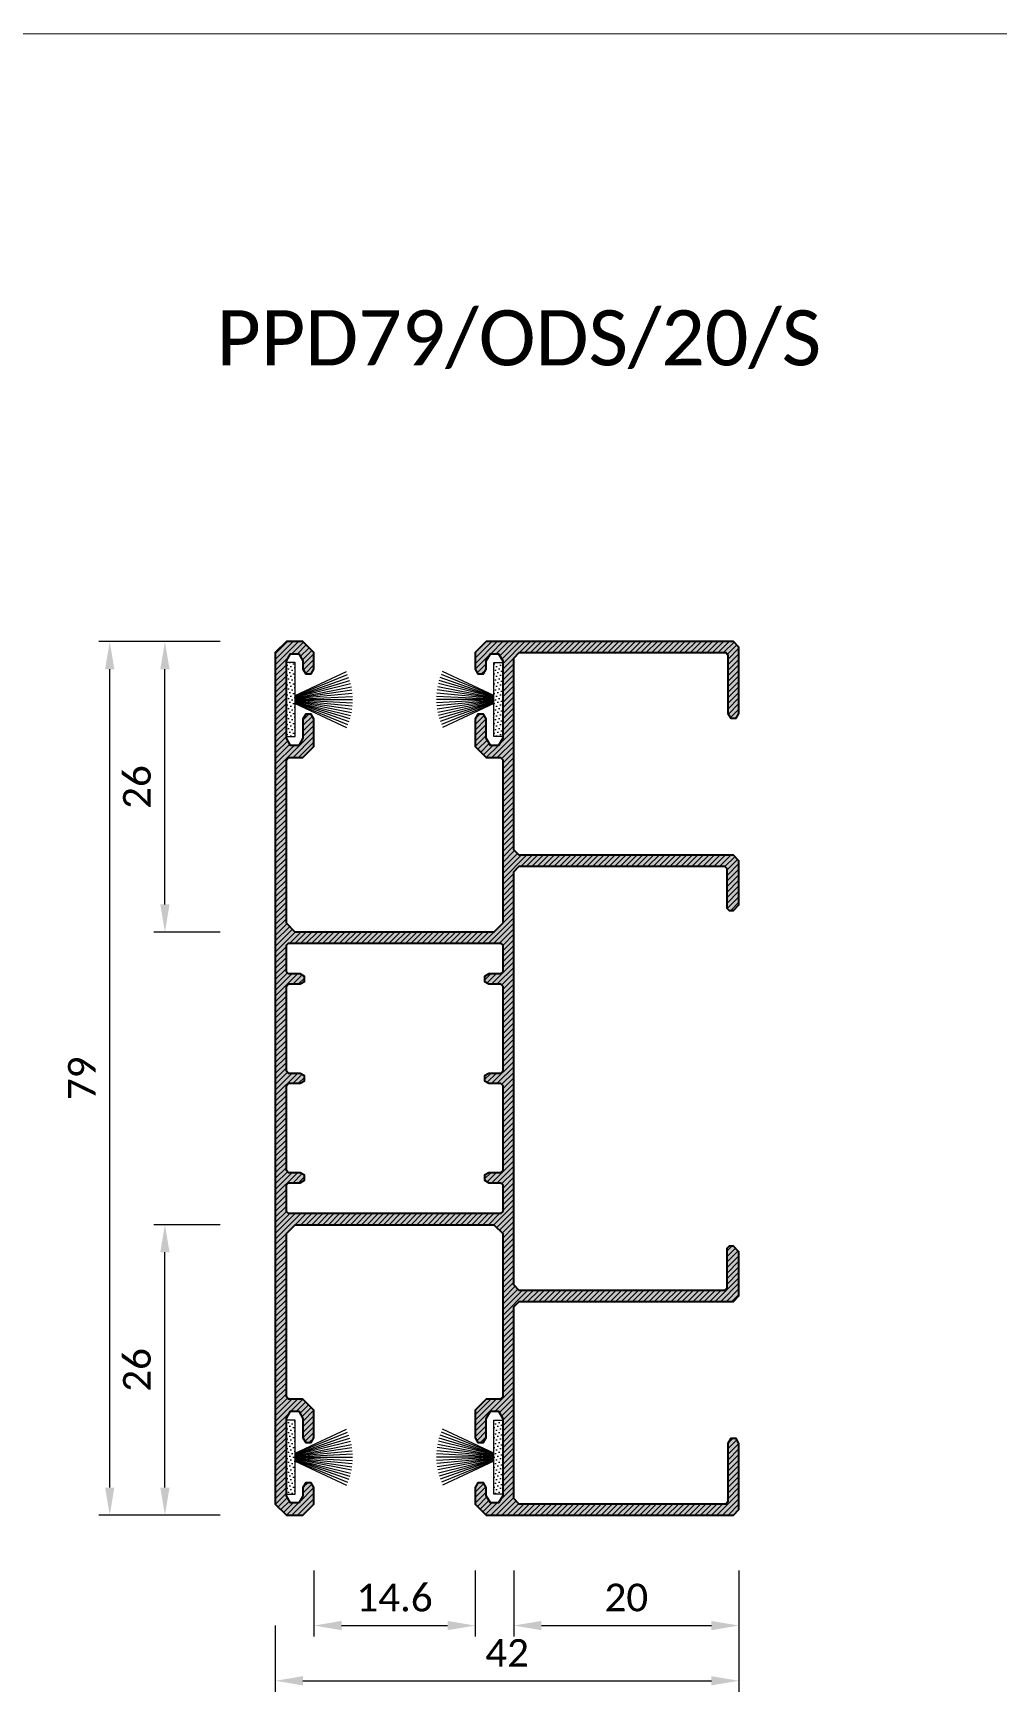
# Model space of a CAD drawing. Header units: millimetres. Extents: x 0 to 7790, y 0 to 17467.
# Drawn here: x 352.1 to 439.4, y 15020.6 to 15170.8 of the extents above; entities that cross this region are included whole.
import ezdxf

# ---------------------------------------------------------------- set-up
doc = ezdxf.new("R2010")
doc.units = ezdxf.units.MM
doc.header["$PDMODE"] = 35
doc.layers.get('0').update_dxf_attribs({"lineweight": 15})
for name, color, linetype, lineweight in [('_MB_kreskowanie_profile_0.09', 7, 'Continuous', 9), ('_MB_kreskowanie_uszczelki_0.09', 252, 'Continuous', 9), ('_MB_profile_0.25', 7, 'Continuous', 25), ('_MB_ramka_0.15', 124, 'Continuous', 15), ('_MB_solid', 7, 'Continuous', 9), ('_MB_tekst_0.25', 40, 'Continuous', 25), ('_MB_uszczelki_0.15', 140, 'Continuous', 15), ('_MB_wymiar_detal_0.09', 94, 'Continuous', 9)]:
    doc.layers.add(name, color=color, linetype=linetype, lineweight=lineweight)
doc.styles.add('_MB_Calibri_Light_2.5', font='calibril.ttf', dxfattribs={"height": 2.5})
doc.dimstyles.new('_MB_detal', dxfattribs={"dimscale": 10, "dimtxt": 2.5, "dimasz": 2.5, "dimexe": 1, "dimexo": 1, "dimgap": 1.25, "dimtad": 1, "dimdsep": 46, "dimtxsty": '_MB_Calibri_Light_2.5', "dimcen": -2.5, "dimclrd": 256, "dimclre": 256, "dimclrt": 40, "dimazin": 0, "dimtfac": 0.2, "dimtmove": 1, "dimatfit": 1, "dimfxl": 5, "dimfxlon": 1, "dimtolj": 1, "dimlwd": -1, "dimlwe": -1, "dimarcsym": 0})

# ---------------------------------------------------------------- blocks, each defined once
blk = doc.blocks.new('*D510')
at = {"layer": '_MB_wymiar_detal_0.09', "transparency": 16777216}
for p, q in [((364.07, 15115.68), (358.07, 15115.68)), ((359.07, 15039.08), (359.07, 15113.18)), ((364.07, 15036.58), (358.07, 15036.58))]:
    blk.add_line(p, q, dxfattribs=at)
for points in [[(358.65, 15113.18), (359.49, 15113.18), (359.07, 15115.68)], [(358.65, 15039.08), (359.49, 15039.08), (359.07, 15036.58)]]:
    blk.add_solid(points, dxfattribs=at)
at = {"layer": 'Defpoints', "color": 0, "transparency": 16777216}
for p in [(359.07, 15115.68), (375.07, 15115.68), (375.07, 15036.58)]:
    blk.add_point(p, dxfattribs=at)
at = {"layer": '_MB_wymiar_detal_0.09', "color": 40, "transparency": 16777216, "insert": (356.54, 15076.13), "char_height": 2.5, "attachment_point": 5, "rotation": 90, "style": '_MB_Calibri_Light_2.5'}
blk.add_mtext('79', dxfattribs=at)
blk = doc.blocks.new('*D511')
at = {"layer": '_MB_wymiar_detal_0.09', "transparency": 16777216}
for p, q in [((377.57, 15031.58), (377.57, 15025.58)), ((392.17, 15031.58), (392.17, 15025.58)), ((380.07, 15026.58), (389.67, 15026.58))]:
    blk.add_line(p, q, dxfattribs=at)
for points in [[(380.07, 15027), (380.07, 15026.16), (377.57, 15026.58)], [(389.67, 15027), (389.67, 15026.16), (392.17, 15026.58)]]:
    blk.add_solid(points, dxfattribs=at)
at = {"layer": 'Defpoints', "color": 0, "transparency": 16777216}
for p in [(377.57, 15037.58), (392.17, 15037.58), (392.17, 15026.58)]:
    blk.add_point(p, dxfattribs=at)
at = {"layer": '_MB_wymiar_detal_0.09', "color": 40, "transparency": 16777216, "insert": (384.87, 15029.1), "char_height": 2.5, "attachment_point": 5, "style": '_MB_Calibri_Light_2.5'}
blk.add_mtext('14.6', dxfattribs=at)
blk = doc.blocks.new('*D512')
at = {"layer": '_MB_wymiar_detal_0.09', "transparency": 16777216}
for p, q in [((374.07, 15026.58), (374.07, 15020.58)), ((416.07, 15026.58), (416.07, 15020.58)), ((376.57, 15021.58), (413.57, 15021.58))]:
    blk.add_line(p, q, dxfattribs=at)
for points in [[(376.57, 15022), (376.57, 15021.16), (374.07, 15021.58)], [(413.57, 15022), (413.57, 15021.16), (416.07, 15021.58)]]:
    blk.add_solid(points, dxfattribs=at)
at = {"layer": 'Defpoints', "color": 0, "transparency": 16777216}
for p in [(374.07, 15037.58), (416.07, 15037.08), (416.07, 15021.58)]:
    blk.add_point(p, dxfattribs=at)
at = {"layer": '_MB_wymiar_detal_0.09', "color": 40, "transparency": 16777216, "insert": (395.07, 15024.1), "char_height": 2.5, "attachment_point": 5, "style": '_MB_Calibri_Light_2.5'}
blk.add_mtext('42', dxfattribs=at)
blk = doc.blocks.new('*D513')
at = {"layer": '_MB_wymiar_detal_0.09', "transparency": 16777216}
for p, q in [((395.67, 15031.58), (395.67, 15025.58)), ((416.07, 15031.58), (416.07, 15025.58)), ((398.17, 15026.58), (413.57, 15026.58))]:
    blk.add_line(p, q, dxfattribs=at)
for points in [[(398.17, 15027), (398.17, 15026.16), (395.67, 15026.58)], [(413.57, 15027), (413.57, 15026.16), (416.07, 15026.58)]]:
    blk.add_solid(points, dxfattribs=at)
at = {"layer": 'Defpoints', "color": 0, "transparency": 16777216}
for p in [(395.67, 15038.57), (416.07, 15037.78), (416.07, 15026.58)]:
    blk.add_point(p, dxfattribs=at)
at = {"layer": '_MB_wymiar_detal_0.09', "color": 40, "transparency": 16777216, "insert": (405.87, 15029.11), "char_height": 2.5, "attachment_point": 5, "style": '_MB_Calibri_Light_2.5'}
blk.add_mtext('20', dxfattribs=at)
blk = doc.blocks.new('*D514')
at = {"layer": '_MB_wymiar_detal_0.09', "transparency": 16777216}
for p, q in [((369.07, 15115.68), (363.07, 15115.68)), ((364.07, 15091.88), (364.07, 15113.18)), ((369.07, 15089.38), (363.07, 15089.38))]:
    blk.add_line(p, q, dxfattribs=at)
for points in [[(363.65, 15113.18), (364.49, 15113.18), (364.07, 15115.68)], [(363.65, 15091.88), (364.49, 15091.88), (364.07, 15089.38)]]:
    blk.add_solid(points, dxfattribs=at)
at = {"layer": 'Defpoints', "color": 0, "transparency": 16777216}
for p in [(364.07, 15115.68), (375.52, 15115.68), (376.12, 15089.38)]:
    blk.add_point(p, dxfattribs=at)
at = {"layer": '_MB_wymiar_detal_0.09', "color": 40, "transparency": 16777216, "insert": (361.54, 15102.51), "char_height": 2.5, "attachment_point": 5, "rotation": 90, "style": '_MB_Calibri_Light_2.5'}
blk.add_mtext('26', dxfattribs=at)
blk = doc.blocks.new('*D515')
at = {"layer": '_MB_wymiar_detal_0.09', "transparency": 16777216}
for p, q in [((369.07, 15062.88), (363.07, 15062.88)), ((364.07, 15039.08), (364.07, 15060.38)), ((369.07, 15036.58), (363.07, 15036.58))]:
    blk.add_line(p, q, dxfattribs=at)
for points in [[(363.65, 15060.38), (364.49, 15060.38), (364.07, 15062.88)], [(363.65, 15039.08), (364.49, 15039.08), (364.07, 15036.58)]]:
    blk.add_solid(points, dxfattribs=at)
at = {"layer": 'Defpoints', "color": 0, "transparency": 16777216}
for p in [(364.07, 15062.88), (375.87, 15062.88), (375.07, 15036.58)]:
    blk.add_point(p, dxfattribs=at)
at = {"layer": '_MB_wymiar_detal_0.09', "color": 40, "transparency": 16777216, "insert": (361.54, 15049.73), "char_height": 2.5, "attachment_point": 5, "rotation": 90, "style": '_MB_Calibri_Light_2.5'}
blk.add_mtext('26', dxfattribs=at)
blk = doc.blocks.new("-6.7'600")
at = {"layer": '_MB_kreskowanie_uszczelki_0.09', "transparency": 33554687}
h = blk.add_hatch(dxfattribs=at)
h.set_pattern_fill('DOTS', color=256, scale=0.2, angle=45, style=0)
h.paths.add_polyline_path([(0, 3.35), (0.8, 3.35), (0.8, -3.35), (0, -3.35)])
at = {"layer": '_MB_uszczelki_0.15'}
for p, q in [((0.8, 0.37), (5.44, 2.54)), ((0.8, 0.33), (5.55, 2.27)), ((0.8, 0.28), (5.66, 2)), ((0.8, 0.24), (5.75, 1.72)), ((0.8, 0.2), (5.82, 1.44)), ((0.8, 0.16), (5.89, 1.16)), ((0.8, 0.12), (5.94, 0.87)), ((0.8, 0.08), (5.97, 0.58)), ((0.8, 0.04), (5.99, 0.29)), ((0.8, 0), (6, 0)), ((0.8, -0.04), (5.99, -0.29)), ((0.8, -0.08), (5.97, -0.58)), ((0.8, -0.12), (5.94, -0.87)), ((0.8, -0.16), (5.89, -1.16)), ((0.8, -0.2), (5.82, -1.44)), ((0.8, -0.24), (5.75, -1.72)), ((0.8, -0.28), (5.66, -2)), ((0.8, -0.33), (5.55, -2.27)), ((0.8, -0.37), (5.44, -2.54))]:
    blk.add_line(p, q, dxfattribs=at)
blk.add_lwpolyline([(0, -3.35), (0.8, -3.35), (0.8, 3.35), (0, 3.35)], close=True, dxfattribs=at)
blk = doc.blocks.new("-PPD79'ODS'20")
at = {"layer": '_MB_kreskowanie_profile_0.09', "transparency": 33554687}
h = blk.add_hatch(dxfattribs=at)
h.set_pattern_fill('JIS_WOOD', color=256, scale=0.5)
h.paths.add_polyline_path([(0, 19.7), (-0.5, 20.2), (-8.5, 20.2), (-19.9, 20.2), (-20.4, 20.7), (-20.4, 38.05), (-19.9, 38.55), (-1.2, 38.55), (-1, 38.35), (-1, 33.05), (-0.75, 32.62), (-0.25, 32.62), (0, 33.05), (0, 39.05), (-0.5, 39.55), (-22.9, 39.55), (-23.9, 38.55), (-23.9, 37.05), (-23.65, 36.62), (-23.15, 36.62), (-22.9, 37.05), (-22.9, 37.8), (-22.52, 38.45), (-21.77, 38.45), (-21.4, 37.8), (-21.4, 30.8), (-21.77, 30.15), (-22.52, 30.15), (-22.9, 30.8), (-22.9, 32.55), (-23.15, 32.98), (-23.65, 32.98), (-23.9, 32.55), (-23.9, 30.05), (-22.9, 29.05), (-21.6, 29.05), (-21.4, 28.85), (-21.4, 14.05), (-22.2, 13.25), (-40.2, 13.25), (-41, 14.05), (-41, 28.85), (-40.8, 29.05), (-39.5, 29.05), (-38.5, 30.05), (-38.5, 32.55), (-38.75, 32.98), (-39.25, 32.98), (-39.5, 32.55), (-39.5, 30.8), (-39.88, 30.15), (-40.62, 30.15), (-41, 30.8), (-41, 37.8), (-40.62, 38.45), (-39.88, 38.45), (-39.5, 37.8), (-39.5, 37.05), (-39.25, 36.62), (-38.75, 36.62), (-38.5, 37.05), (-38.5, 38.55), (-39.5, 39.55), (-41, 39.55), (-42, 38.55), (-42, 0), (-42, -38.55), (-41, -39.55), (-39.5, -39.55), (-38.5, -38.55), (-38.5, -37.05), (-38.75, -36.62), (-39.25, -36.62), (-39.5, -37.05), (-39.5, -37.8), (-39.88, -38.45), (-40.62, -38.45), (-41, -37.8), (-41, -30.8), (-40.62, -30.15), (-39.88, -30.15), (-39.5, -30.8), (-39.5, -32.55), (-39.25, -32.98), (-38.75, -32.98), (-38.5, -32.55), (-38.5, -30.05), (-39.5, -29.05), (-40.8, -29.05), (-41, -28.85), (-41, -14.05), (-40.2, -13.25), (-22.2, -13.25), (-21.4, -14.05), (-21.4, -28.85), (-21.6, -29.05), (-22.9, -29.05), (-23.9, -30.05), (-23.9, -32.55), (-23.65, -32.98), (-23.15, -32.98), (-22.9, -32.55), (-22.9, -30.8), (-22.52, -30.15), (-21.77, -30.15), (-21.4, -30.8), (-21.4, -37.8), (-21.77, -38.45), (-22.52, -38.45), (-22.9, -37.8), (-22.9, -37.05), (-23.15, -36.62), (-23.65, -36.62), (-23.9, -37.05), (-23.9, -38.55), (-22.9, -39.55), (-0.5, -39.55), (0, -39.05), (0, -33.05), (-0.25, -32.62), (-0.75, -32.62), (-1, -33.05), (-1, -38.35), (-1.2, -38.55), (-19.9, -38.55), (-20.4, -38.05), (-20.4, -20.7), (-19.9, -20.2), (-0.5, -20.2), (0, -19.7), (0, -15.7), (-0.5, -15.2), (-0.9, -15.2), (-1.1, -15.4), (-1.1, -19), (-1.3, -19.2), (-19.9, -19.2), (-20.4, -18.7), (-20.4, 0), (-20.4, 18.7), (-19.9, 19.2), (-1.3, 19.2), (-1.1, 19), (-1.1, 15.4), (-0.9, 15.2), (-0.5, 15.2), (0, 15.7)])
h.paths.add_polyline_path([(-21.6, 12.25), (-21.4, 12.05), (-21.4, 9.65), (-21.6, 9.45), (-22.65, 9.45), (-23.04, 9.22), (-23.04, 8.78), (-22.65, 8.55), (-21.6, 8.55), (-21.4, 8.35), (-21.4, 0.65), (-21.6, 0.45), (-22.65, 0.45), (-23.04, 0.22), (-23.04, -0.22), (-22.65, -0.45), (-21.6, -0.45), (-21.4, -0.65), (-21.4, -8.35), (-21.6, -8.55), (-22.65, -8.55), (-23.04, -8.78), (-23.04, -9.22), (-22.65, -9.45), (-21.6, -9.45), (-21.4, -9.65), (-21.4, -12.05), (-21.6, -12.25), (-40.8, -12.25), (-41, -12.05), (-41, -9.65), (-40.8, -9.45), (-39.75, -9.45), (-39.36, -9.22), (-39.36, -8.78), (-39.75, -8.55), (-40.8, -8.55), (-41, -8.35), (-41, -0.65), (-40.8, -0.45), (-39.75, -0.45), (-39.36, -0.22), (-39.36, 0.22), (-39.75, 0.45), (-40.8, 0.45), (-41, 0.65), (-41, 8.35), (-40.8, 8.55), (-39.75, 8.55), (-39.36, 8.78), (-39.36, 9.22), (-39.75, 9.45), (-40.8, 9.45), (-41, 9.65), (-41, 12.05), (-40.8, 12.25)], flags=16)
at = {"layer": '_MB_solid', "transparency": 33554687}
h = blk.add_hatch(color=256, dxfattribs=at)
h.dxf.hatch_style = 1
h.paths.add_polyline_path([(-19.9, 19.2), (-1.3, 19.2), (-1.1, 19), (-1.1, 15.4), (-0.9, 15.2), (-0.5, 15.2), (0, 15.7), (0, 19.7), (-0.5, 20.2), (-8.5, 20.2), (-19.9, 20.2), (-20.4, 20.7), (-20.4, 38.05), (-19.9, 38.55), (-1.2, 38.55), (-1, 38.35), (-1, 33.05), (-0.75, 32.62), (-0.25, 32.62), (0, 33.05), (0, 39.05), (-0.5, 39.55), (-22.9, 39.55), (-23.9, 38.55), (-23.9, 37.05), (-23.65, 36.62), (-23.15, 36.62), (-22.9, 37.05), (-22.9, 37.8), (-22.52, 38.45), (-21.77, 38.45), (-21.4, 37.8), (-21.4, 30.8), (-21.77, 30.15), (-22.52, 30.15), (-22.9, 30.8), (-22.9, 32.55), (-23.15, 32.98), (-23.65, 32.98), (-23.9, 32.55), (-23.9, 30.05), (-22.9, 29.05), (-21.6, 29.05), (-21.4, 28.85), (-21.4, 14.05), (-22.2, 13.25), (-40.2, 13.25), (-41, 14.05), (-41, 28.85), (-40.8, 29.05), (-39.5, 29.05), (-38.5, 30.05), (-38.5, 32.55), (-38.75, 32.98), (-39.25, 32.98), (-39.5, 32.55), (-39.5, 30.8), (-39.88, 30.15), (-40.62, 30.15), (-41, 30.8), (-41, 37.8), (-40.62, 38.45), (-39.88, 38.45), (-39.5, 37.8), (-39.5, 37.05), (-39.25, 36.62), (-38.75, 36.62), (-38.5, 37.05), (-38.5, 38.55), (-39.5, 39.55), (-41, 39.55), (-42, 38.55), (-42, 0), (-42, -38.55), (-41, -39.55), (-39.5, -39.55), (-38.5, -38.55), (-38.5, -37.05), (-38.75, -36.62), (-39.25, -36.62), (-39.5, -37.05), (-39.5, -37.8), (-39.88, -38.45), (-40.62, -38.45), (-41, -37.8), (-41, -30.8), (-40.62, -30.15), (-39.88, -30.15), (-39.5, -30.8), (-39.5, -32.55), (-39.25, -32.98), (-38.75, -32.98), (-38.5, -32.55), (-38.5, -30.05), (-39.5, -29.05), (-40.8, -29.05), (-41, -28.85), (-41, -14.05), (-40.2, -13.25), (-22.2, -13.25), (-21.4, -14.05), (-21.4, -28.85), (-21.6, -29.05), (-22.9, -29.05), (-23.9, -30.05), (-23.9, -32.55), (-23.65, -32.98), (-23.15, -32.98), (-22.9, -32.55), (-22.9, -30.8), (-22.52, -30.15), (-21.77, -30.15), (-21.4, -30.8), (-21.4, -37.8), (-21.77, -38.45), (-22.52, -38.45), (-22.9, -37.8), (-22.9, -37.05), (-23.15, -36.62), (-23.65, -36.62), (-23.9, -37.05), (-23.9, -38.55), (-22.9, -39.55), (-0.5, -39.55), (0, -39.05), (0, -33.05), (-0.25, -32.62), (-0.75, -32.62), (-1, -33.05), (-1, -38.35), (-1.2, -38.55), (-19.9, -38.55), (-20.4, -38.05), (-20.4, -20.7), (-19.9, -20.2), (-0.5, -20.2), (0, -19.7), (0, -15.7), (-0.5, -15.2), (-0.9, -15.2), (-1.1, -15.4), (-1.1, -19), (-1.3, -19.2), (-19.9, -19.2), (-20.4, -18.7), (-20.4, 0), (-20.4, 18.7)])
h.paths.add_polyline_path([(-21.6, 12.25), (-21.4, 12.05), (-21.4, 9.65), (-21.6, 9.45), (-22.65, 9.45), (-23.04, 9.22), (-23.04, 8.78), (-22.65, 8.55), (-21.6, 8.55), (-21.4, 8.35), (-21.4, 0.65), (-21.6, 0.45), (-22.65, 0.45), (-23.04, 0.22), (-23.04, -0.22), (-22.65, -0.45), (-21.6, -0.45), (-21.4, -0.65), (-21.4, -8.35), (-21.6, -8.55), (-22.65, -8.55), (-23.04, -8.78), (-23.04, -9.22), (-22.65, -9.45), (-21.6, -9.45), (-21.4, -9.65), (-21.4, -12.05), (-21.6, -12.25), (-40.8, -12.25), (-41, -12.05), (-41, -9.65), (-40.8, -9.45), (-39.75, -9.45), (-39.36, -9.22), (-39.36, -8.78), (-39.75, -8.55), (-40.8, -8.55), (-41, -8.35), (-41, -0.65), (-40.8, -0.45), (-39.75, -0.45), (-39.36, -0.22), (-39.36, 0.22), (-39.75, 0.45), (-40.8, 0.45), (-41, 0.65), (-41, 8.35), (-40.8, 8.55), (-39.75, 8.55), (-39.36, 8.78), (-39.36, 9.22), (-39.75, 9.45), (-40.8, 9.45), (-41, 9.65), (-41, 12.05), (-40.8, 12.25)], flags=16)
at = {"layer": '_MB_profile_0.25'}
for points in [[(-21.4, 14.05), (-22.2, 13.25), (-40.2, 13.25), (-41, 14.05), (-41, 28.85), (-40.8, 29.05), (-39.5, 29.05), (-38.5, 30.05), (-38.5, 32.55), (-38.75, 32.98), (-39.25, 32.98), (-39.5, 32.55), (-39.5, 30.8), (-39.88, 30.15), (-40.62, 30.15), (-41, 30.8), (-41, 37.8), (-40.62, 38.45), (-39.88, 38.45), (-39.5, 37.8), (-39.5, 37.05), (-39.25, 36.62), (-38.75, 36.62), (-38.5, 37.05), (-38.5, 38.55), (-39.5, 39.55), (-41, 39.55), (-42, 38.55), (-42, 0), (-42, -38.55), (-41, -39.55), (-39.5, -39.55), (-38.5, -38.55), (-38.5, -37.05), (-38.75, -36.62), (-39.25, -36.62), (-39.5, -37.05), (-39.5, -37.8), (-39.88, -38.45), (-40.62, -38.45), (-41, -37.8), (-41, -30.8), (-40.62, -30.15), (-39.88, -30.15), (-39.5, -30.8), (-39.5, -32.55), (-39.25, -32.98), (-38.75, -32.98), (-38.5, -32.55), (-38.5, -30.05), (-39.5, -29.05), (-40.8, -29.05), (-41, -28.85), (-41, -14.05), (-40.2, -13.25), (-22.2, -13.25), (-21.4, -14.05), (-21.4, -28.85), (-21.6, -29.05), (-22.9, -29.05), (-23.9, -30.05), (-23.9, -32.55), (-23.65, -32.98), (-23.15, -32.98), (-22.9, -32.55), (-22.9, -30.8), (-22.52, -30.15), (-21.77, -30.15), (-21.4, -30.8), (-21.4, -37.8), (-21.77, -38.45), (-22.52, -38.45), (-22.9, -37.8), (-22.9, -37.05), (-23.15, -36.62), (-23.65, -36.62), (-23.9, -37.05), (-23.9, -38.55), (-22.9, -39.55), (-0.5, -39.55), (0, -39.05), (0, -33.05), (-0.25, -32.62), (-0.75, -32.62), (-1, -33.05), (-1, -38.35), (-1.2, -38.55), (-19.9, -38.55), (-20.4, -38.05), (-20.4, -20.7), (-19.9, -20.2), (-0.5, -20.2), (0, -19.7), (0, -15.7), (-0.5, -15.2), (-0.9, -15.2), (-1.1, -15.4), (-1.1, -19), (-1.3, -19.2), (-19.9, -19.2), (-20.4, -18.7), (-20.4, 0), (-20.4, 18.7), (-19.9, 19.2), (-1.3, 19.2), (-1.1, 19), (-1.1, 15.4), (-0.9, 15.2), (-0.5, 15.2), (0, 15.7), (0, 19.7), (-0.5, 20.2), (-8.5, 20.2), (-19.9, 20.2), (-20.4, 20.7), (-20.4, 38.05), (-19.9, 38.55), (-1.2, 38.55), (-1, 38.35), (-1, 33.05), (-0.75, 32.62), (-0.25, 32.62), (0, 33.05), (0, 39.05), (-0.5, 39.55), (-22.9, 39.55), (-23.9, 38.55), (-23.9, 37.05), (-23.65, 36.62), (-23.15, 36.62), (-22.9, 37.05), (-22.9, 37.8), (-22.52, 38.45), (-21.77, 38.45), (-21.4, 37.8), (-21.4, 30.8), (-21.77, 30.15), (-22.52, 30.15), (-22.9, 30.8), (-22.9, 32.55), (-23.15, 32.98), (-23.65, 32.98), (-23.9, 32.55), (-23.9, 30.05), (-22.9, 29.05), (-21.6, 29.05), (-21.4, 28.85)], [(-21.6, 12.25), (-21.4, 12.05), (-21.4, 9.65), (-21.6, 9.45), (-22.65, 9.45), (-23.04, 9.22), (-23.04, 8.78), (-22.65, 8.55), (-21.6, 8.55), (-21.4, 8.35), (-21.4, 0.65), (-21.6, 0.45), (-22.65, 0.45), (-23.04, 0.22), (-23.04, -0.22), (-22.65, -0.45), (-21.6, -0.45), (-21.4, -0.65), (-21.4, -8.35), (-21.6, -8.55), (-22.65, -8.55), (-23.04, -8.78), (-23.04, -9.22), (-22.65, -9.45), (-21.6, -9.45), (-21.4, -9.65), (-21.4, -12.05), (-21.6, -12.25), (-40.8, -12.25), (-41, -12.05), (-41, -9.65), (-40.8, -9.45), (-39.75, -9.45), (-39.36, -9.22), (-39.36, -8.78), (-39.75, -8.55), (-40.8, -8.55), (-41, -8.35), (-41, -0.65), (-40.8, -0.45), (-39.75, -0.45), (-39.36, -0.22), (-39.36, 0.22), (-39.75, 0.45), (-40.8, 0.45), (-41, 0.65), (-41, 8.35), (-40.8, 8.55), (-39.75, 8.55), (-39.36, 8.78), (-39.36, 9.22), (-39.75, 9.45), (-40.8, 9.45), (-41, 9.65), (-41, 12.05), (-40.8, 12.25)]]:
    blk.add_lwpolyline(points, close=True, dxfattribs=at)
blk = doc.blocks.new("-PPD79'ODS'20'S")
for name, p in [("-PPD79'ODS'20", (0, 0)), ("-6.7'600", (-41, 34.3)), ("-6.7'600", (-41, -34.3))]:
    blk.add_blockref(name, p)
at = {"xscale": -1}
for p in [(-21.4, 34.3), (-21.4, -34.3)]:
    blk.add_blockref("-6.7'600", p, dxfattribs=at)

msp = doc.modelspace()

# ---------------------------------------------------------------- linework, layer by layer
at = {"layer": '_MB_ramka_0.15'}
msp.add_lwpolyline([(45.077, 15170.68), (944.435, 15170.768)], dxfattribs=at)

# ---------------------------------------------------------------- block references
msp.add_blockref("-PPD79'ODS'20'S", (416.07, 15076.13))

# ---------------------------------------------------------------- texts
at = {"layer": '_MB_tekst_0.25', "color": 7, "insert": (368.732, 15145.681), "char_height": 5, "width": 56.61146, "attachment_point": 1, "style": '_MB_Calibri_Light_2.5'}
msp.add_mtext('{\\C256;PPD79/ODS/20/S}', dxfattribs=at)

# ---------------------------------------------------------------- dimensions: what is measured, and where the dimension line sits
at = {"layer": '_MB_wymiar_detal_0.09'}
for base, p1, p2, text, picture, middle in [((359.07, 15115.68), (375.07, 15036.58), (375.07, 15115.68), '79', '*D510', (359.07, 15076.13)), ((364.07, 15115.68), (376.118, 15089.38), (375.52, 15115.68), '26', '*D514', (364.07, 15102.513)), ((364.07, 15062.88), (375.07, 15036.58), (375.87, 15062.88), '26', '*D515', (364.07, 15049.73))]:
    dim = msp.add_linear_dim(base=base, p1=p1, p2=p2, angle=90, text=text, dimstyle='_MB_detal', override={"dimtol": 0, "dimlim": 0, "dimtp": 0.1, "dimtm": 0.1, "dimtfac": 0.71, "dimtdec": 2, "dimtolj": 0, "dimtzin": 8}, dxfattribs=at)
    dim.commit()
    dim.dimension.update_dxf_attribs({"geometry": picture, "text_midpoint": middle, "dimtype": 160})
dim = msp.add_linear_dim(base=(416.07, 15026.58), p1=(395.67, 15038.571), p2=(416.07, 15037.78), text='20', dimstyle='_MB_detal', override={"dimtol": 0, "dimlim": 0, "dimtp": 0.1, "dimtm": 0.1, "dimtfac": 0.71, "dimtdec": 2, "dimtolj": 0, "dimtzin": 8}, dxfattribs=at)
dim.commit()
dim.dimension.update_dxf_attribs({"geometry": '*D513', "text_midpoint": (405.87, 15029.107)})
dim = msp.add_linear_dim(base=(416.07, 15021.58), p1=(374.07, 15037.58), p2=(416.07, 15037.08), dimstyle='_MB_detal', override={"dimtol": 0, "dimlim": 0, "dimtp": 0.1, "dimtm": 0.1, "dimtfac": 0.71, "dimtdec": 2, "dimtolj": 0, "dimtzin": 8}, dxfattribs=at)
dim.commit()
dim.dimension.update_dxf_attribs({"geometry": '*D512', "text_midpoint": (395.07, 15021.58), "dimtype": 160})
dim = msp.add_linear_dim(base=(392.17, 15026.58), p1=(377.57, 15037.58), p2=(392.17, 15037.58), dimstyle='_MB_detal', override={"dimtol": 0, "dimlim": 0, "dimtp": 0.1, "dimtm": 0.1, "dimtfac": 0.71, "dimtdec": 2, "dimtolj": 0, "dimtzin": 8}, dxfattribs=at)
dim.commit()
dim.dimension.update_dxf_attribs({"geometry": '*D511', "text_midpoint": (384.87, 15029.105)})

doc.saveas('drawing.dxf')
